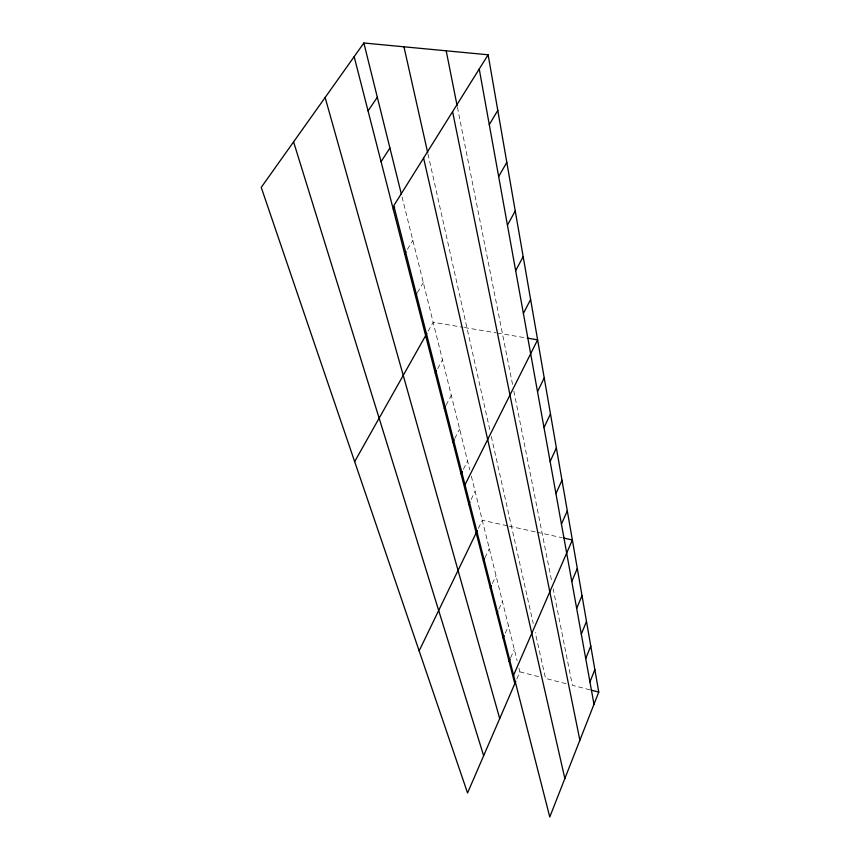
<?xml version="1.0" encoding="UTF-8"?>
<svg xmlns="http://www.w3.org/2000/svg" width="860" height="860" viewBox="0 0 860 860"><rect width="100%" height="100%" fill="white"/><g stroke="black" fill="none" stroke-linecap="round" stroke-linejoin="round"><path stroke-width="0.64" stroke-dasharray="4.3 3.22" d="M516.828 678.959L519.902 671.864L518.967 668.123M510.646 657.782L514.323 649.408M505.25 633.186L508.496 625.929M498.854 609.149L502.401 601.355M492.361 583.499L496.016 575.62M485.008 557.721L489.318 548.615M478.396 528.33L482.288 520.279L507.722 525.836M471.097 499.51L475.118 491.372M463.422 469.216L467.582 461.003M454.736 438.525L459.648 429.043M446.05 405.232L451.296 395.363M437.643 368.671L442.481 359.824M428.14 331.186L433.16 322.274L463.088 327.305M417.423 292.615L423.292 282.521M407.414 249.411L412.843 240.381M464.389 327.531L495.93 332.831M497.241 333.056L525.912 337.873M508.991 526.116L535.78 531.975M537.059 532.243L562.289 537.769M519.902 671.864L539.145 676.798M565.998 683.678L545.562 678.443L535.264 632.487M589.971 689.827L572.384 685.323L553.206 588.907M402.05 196.908L469.775 469.861M471.344 476.193L517.107 660.641M427.979 153.94L490.157 431.279M491.318 436.461L533.232 623.425M457.423 107.263L512.839 385.925M513.861 391.042L551.926 582.457"/><path stroke-width="1.29" d="M488.136 54.782L598.764 692.085L549.776 817L393.783 205.733L488.136 54.782L363.866 43L261.236 187.394L467.55 792.974L515.807 681.324M589.949 681.937L594.862 669.607M585.735 658.567L590.777 646.086M581.306 634.078L586.499 621.447M576.673 608.396L582.016 595.604M571.792 581.414L577.307 568.481M513.592 675.218L572.362 539.962L563.547 538.038M509.066 661.372L510.12 658.975M561.44 524.084L567.31 510.862M503.089 638.034L504.175 635.615M555.936 493.597L561.988 480.235M496.833 613.599L497.843 611.374M490.275 587.993L491.318 585.746M550.131 461.465L556.388 447.963M483.395 561.139L484.47 558.86M544.004 427.549L550.475 413.907M419.142 650.88L477.279 530.631M537.521 391.687L544.229 377.927M468.797 504.164L469.947 501.831M465.002 484.814L537.618 339.84L527.212 338.098M461.046 473.914L462.239 471.57M523.396 313.459L530.609 299.473M452.897 442.072L454.123 439.707M515.667 270.674L523.17 256.602M444.298 408.521L445.458 406.329M435.224 373.089L436.428 370.886M507.443 225.137L515.247 210.99M354.664 461.627L426.882 333.411M498.66 176.569L506.809 162.357M415.466 295.98L416.777 293.744M489.286 124.646L497.789 110.413M404.694 253.926L406.049 251.668M393.246 209.238L394.665 206.97M381.055 161.658L389.924 148.017M368.058 110.908L377.325 97.244M591.228 690.15L598.764 692.085M293.583 141.878L483.653 755.714M325.134 97.492L499.703 718.584M354.159 56.653L514.785 683.689M363.866 43L401.416 194.349M423.593 158.047L564.859 778.537M403.963 46.805L427.689 152.65M452.596 111.639L579.876 740.234M446.2 50.804L457.165 105.973M479.235 69.015L593.98 704.265"/></g></svg>
